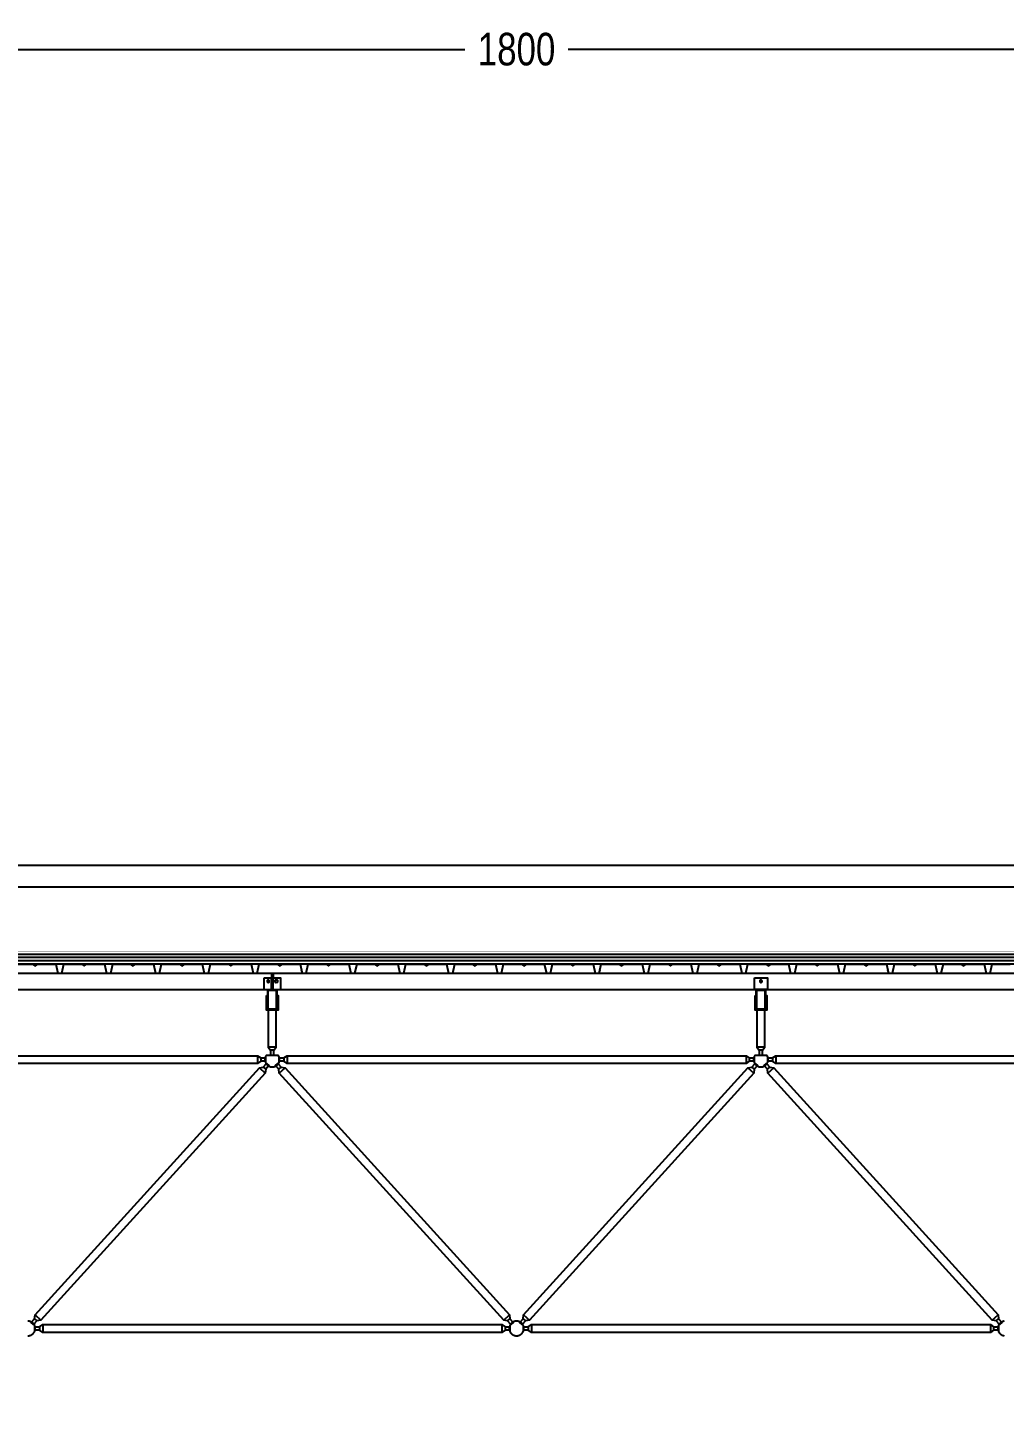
# Model space of a CAD drawing. Header units: centimetres. Extents: x 26569 to 160723, y -3143 to 14565.
# Drawn here: x 114508 to 115107, y -1038 to -180 of the extents above; entities that cross this region are included whole.
import ezdxf

# ---------------------------------------------------------------- set-up
doc = ezdxf.new("R2010")
doc.units = ezdxf.units.CM
doc.header["$LTSCALE"] = 100
doc.linetypes.add('HIDDEN', pattern=[9.525, 6.35, -3.175])
for name, color, linetype in [('A-ANNO-DIMS', 187, 'Continuous'), ('A-ELEV-02', 253, 'Continuous'), ('A-ELEV-04', 250, 'Continuous'), ('A-WALL-INSL', 249, 'Continuous'), ('A-WALL-SNWPNL', 200, 'Continuous'), ('S-STEL', 3, 'Continuous')]:
    doc.layers.add(name, color=color, linetype=linetype)
doc.styles.add('Fields_100', font='act_simplex.shx', dxfattribs={"width": 0.8, "height": 20})
doc.linetypes.add('BATTING', pattern='A,0.00254,-2.54,[134,ltypeshp.shx,S=2.54,R=0,X=-2.54,Y=0],-5.08,[134,ltypeshp.shx,S=2.54,R=180,X=2.54,Y=0],-2.54', length=10.16254)
doc.dimstyles.new('FIELDS_100', dxfattribs={"dimscale": 0, "dimtxt": 20, "dimasz": 5, "dimexe": 5, "dimexo": 5, "dimgap": 5, "dimtad": 0, "dimdec": 0, "dimzin": 0, "dimdsep": 46, "dimtxsty": 'Fields_100', "dimblk": 'DOT', "dimcen": 0.09, "dimclrt": 50, "dimadec": 0, "dimazin": 0, "dimtfac": 1, "dimtdec": 0, "dimtix": 1, "dimtofl": 0, "dimtmove": 1, "dimatfit": 3, "dimfxl": 5, "dimfxlon": 1, "dimtolj": 1, "dimtzin": 0, "dimarcsym": 0})

# ---------------------------------------------------------------- blocks, each defined once
blk = doc.blocks.new('_Dot')
at = {"color": 0, "linetype": 'ByBlock', "lineweight": -2}
blk.add_line((-0.5, 0), (-1, 0), dxfattribs=at)
at = {"color": 0, "linetype": 'ByBlock', "const_width": 0.5}
blk.add_lwpolyline([(-0.25, 0, 1), (0.25, 0, 1)], format="xyb", close=True, dxfattribs=at)
blk = doc.blocks.new('*D478')
at = {"layer": 'A-ANNO-DIMS', "color": 0, "lineweight": -2, "transparency": 16777216}
for p, q in [((113907.73, -198.45), (113907.73, -188.45)), ((115707.73, -198.45), (115707.73, -188.45)), ((113912.73, -193.45), (114776.06, -193.45)), ((115702.73, -193.45), (114839.4, -193.45))]:
    blk.add_line(p, q, dxfattribs=at)
at = {"layer": 'DEFPOINTS', "color": 0, "transparency": 16777216}
for p in [(115707.73, -193.45), (113907.73, -1038.45), (115707.73, -1038.45)]:
    blk.add_point(p, dxfattribs=at)
at = {"layer": 'A-ANNO-DIMS', "color": 0, "lineweight": -2, "transparency": 16777216, "xscale": 5, "yscale": 5, "zscale": 5, "rotation": 180}
blk.add_blockref('_Dot', (113907.73, -193.45), dxfattribs=at)
at = {"layer": 'A-ANNO-DIMS', "color": 0, "lineweight": -2, "transparency": 16777216, "xscale": 5, "yscale": 5, "zscale": 5}
blk.add_blockref('_Dot', (115707.73, -193.45), dxfattribs=at)
at = {"layer": 'A-ANNO-DIMS', "color": 50, "transparency": 16777216, "insert": (114807.73, -193.45), "char_height": 20, "attachment_point": 5, "style": 'Fields_100'}
blk.add_mtext('\\A1;1800', dxfattribs=at)

msp = doc.modelspace()

# ---------------------------------------------------------------- linework, layer by layer
at = {"layer": 'A-ELEV-02'}
for points in [[(113862.73, -760.44), (122930.23, -760.44)], [(114657.23, -760.44), (114657.23, -763.44)], [(114658.23, -760.44), (114658.23, -763.44)], [(113862.73, -770.44), (122930.23, -770.44)], [(114652.73, -770.44), (114662.73, -770.44)], [(114659.93, -764.74), (114659.91, -764.74), (114659.9, -764.74), (114659.88, -764.75), (114659.87, -764.75), (114659.85, -764.75), (114659.83, -764.75), (114659.82, -764.75), (114659.8, -764.76), (114659.79, -764.76), (114659.77, -764.76), (114659.75, -764.77), (114659.74, -764.77), (114659.72, -764.78), (114659.7, -764.78), (114659.69, -764.79), (114659.67, -764.79), (114659.66, -764.8), (114659.64, -764.81), (114659.62, -764.81), (114659.61, -764.82), (114659.59, -764.83), (114659.58, -764.84), (114659.56, -764.85), (114659.55, -764.86), (114659.53, -764.87), (114659.52, -764.88), (114659.5, -764.89), (114659.49, -764.9), (114659.47, -764.91), (114659.46, -764.92), (114659.45, -764.94), (114659.43, -764.95), (114659.42, -764.96), (114659.41, -764.98), (114659.4, -764.99), (114659.39, -765), (114659.38, -765.02), (114659.36, -765.03), (114659.35, -765.05), (114659.34, -765.06), (114659.33, -765.08), (114659.33, -765.09), (114659.32, -765.11), (114659.31, -765.12), (114659.3, -765.14), (114659.29, -765.15), (114659.29, -765.17), (114659.28, -765.19), (114659.27, -765.2), (114659.27, -765.22), (114659.26, -765.23), (114659.26, -765.25), (114659.25, -765.27), (114659.25, -765.28), (114659.24, -765.3), (114659.24, -765.32), (114659.24, -765.33), (114659.24, -765.35), (114659.23, -765.36), (114659.23, -765.38), (114659.23, -765.4), (114659.23, -765.41), (114659.23, -765.43), (114659.23, -765.44), (114659.23, -765.46), (114659.23, -765.48), (114659.23, -765.49), (114659.23, -765.51), (114659.23, -765.52), (114659.24, -765.54), (114659.24, -765.55), (114659.24, -765.57), (114659.24, -765.59), (114659.25, -765.6), (114659.25, -765.62), (114659.26, -765.64), (114659.26, -765.65), (114659.27, -765.67), (114659.27, -765.69), (114659.28, -765.7), (114659.29, -765.72), (114659.29, -765.73), (114659.3, -765.75), (114659.31, -765.77), (114659.32, -765.78), (114659.33, -765.8), (114659.33, -765.81), (114659.34, -765.83), (114659.35, -765.84), (114659.36, -765.86), (114659.38, -765.87), (114659.39, -765.89), (114659.4, -765.9), (114659.41, -765.91), (114659.42, -765.93), (114659.43, -765.94), (114659.45, -765.95), (114659.46, -765.96), (114659.47, -765.98), (114659.49, -765.99), (114659.5, -766), (114659.52, -766.01), (114659.53, -766.02), (114659.55, -766.03), (114659.56, -766.04), (114659.58, -766.05), (114659.59, -766.06), (114659.61, -766.07), (114659.62, -766.07), (114659.64, -766.08), (114659.66, -766.09), (114659.67, -766.09), (114659.69, -766.1), (114659.7, -766.11), (114659.72, -766.11), (114659.74, -766.12), (114659.75, -766.12), (114659.77, -766.13), (114659.79, -766.13), (114659.8, -766.13), (114659.82, -766.13), (114659.83, -766.14), (114659.85, -766.14), (114659.87, -766.14), (114659.88, -766.14), (114659.9, -766.14), (114659.91, -766.14), (114659.93, -766.14)], [(114660.53, -764.74), (114659.93, -764.74)], [(114660.53, -766.14), (114659.93, -766.14)], [(114660.53, -766.14), (114660.55, -766.14), (114660.56, -766.14), (114660.58, -766.14), (114660.59, -766.14), (114660.61, -766.14), (114660.62, -766.14), (114660.64, -766.13), (114660.66, -766.13), (114660.67, -766.13), (114660.69, -766.13), (114660.71, -766.12), (114660.72, -766.12), (114660.74, -766.11), (114660.76, -766.11), (114660.77, -766.1), (114660.79, -766.09), (114660.8, -766.09), (114660.82, -766.08), (114660.84, -766.07), (114660.85, -766.07), (114660.87, -766.06), (114660.88, -766.05), (114660.9, -766.04), (114660.91, -766.03), (114660.93, -766.02), (114660.94, -766.01), (114660.96, -766), (114660.97, -765.99), (114660.98, -765.98), (114661, -765.96), (114661.01, -765.95), (114661.02, -765.94), (114661.04, -765.93), (114661.05, -765.91), (114661.06, -765.9), (114661.07, -765.89), (114661.08, -765.87), (114661.1, -765.86), (114661.11, -765.84), (114661.12, -765.83), (114661.13, -765.81), (114661.13, -765.8), (114661.14, -765.78), (114661.15, -765.77), (114661.16, -765.75), (114661.17, -765.73), (114661.17, -765.72), (114661.18, -765.7), (114661.19, -765.69), (114661.19, -765.67), (114661.2, -765.65), (114661.2, -765.64), (114661.21, -765.62), (114661.21, -765.6), (114661.21, -765.59), (114661.22, -765.57), (114661.22, -765.55), (114661.22, -765.54), (114661.23, -765.52), (114661.23, -765.51), (114661.23, -765.49), (114661.23, -765.48), (114661.23, -765.46), (114661.23, -765.44), (114661.23, -765.43), (114661.23, -765.41), (114661.23, -765.4), (114661.23, -765.38), (114661.23, -765.36), (114661.22, -765.35), (114661.22, -765.33), (114661.22, -765.32), (114661.21, -765.3), (114661.21, -765.28), (114661.21, -765.27), (114661.2, -765.25), (114661.2, -765.23), (114661.19, -765.22), (114661.19, -765.2), (114661.18, -765.19), (114661.17, -765.17), (114661.17, -765.15), (114661.16, -765.14), (114661.15, -765.12), (114661.14, -765.11), (114661.13, -765.09), (114661.13, -765.08), (114661.12, -765.06), (114661.11, -765.05), (114661.1, -765.03), (114661.08, -765.02), (114661.07, -765), (114661.06, -764.99), (114661.05, -764.98), (114661.04, -764.96), (114661.02, -764.95), (114661.01, -764.94), (114661, -764.92), (114660.98, -764.91), (114660.97, -764.9), (114660.96, -764.89), (114660.94, -764.88), (114660.93, -764.87), (114660.91, -764.86), (114660.9, -764.85), (114660.88, -764.84), (114660.87, -764.83), (114660.85, -764.82), (114660.84, -764.81), (114660.82, -764.81), (114660.8, -764.8), (114660.79, -764.79), (114660.77, -764.79), (114660.76, -764.78), (114660.74, -764.78), (114660.72, -764.77), (114660.71, -764.77), (114660.69, -764.76), (114660.67, -764.76), (114660.66, -764.76), (114660.64, -764.75), (114660.62, -764.75), (114660.61, -764.75), (114660.59, -764.75), (114660.58, -764.75), (114660.56, -764.74), (114660.55, -764.74), (114660.53, -764.74)], [(114961.73, -770.44), (114953.73, -770.44)], [(114654.13, -776.04), (114654.63, -776.04)], [(114654.13, -777.44), (114654.63, -777.44)], [(114660.83, -776.04), (114661.33, -776.04)], [(114660.83, -777.44), (114661.33, -777.44)], [(114954.13, -776.04), (114954.63, -776.04)], [(114954.13, -777.44), (114954.63, -777.44)], [(114960.83, -776.04), (114961.33, -776.04)], [(114960.83, -777.44), (114961.33, -777.44)], [(114655.31, -783.24), (114655.31, -805.84), (114656.73, -807.84), (114656.73, -810.84)], [(114658.73, -810.84), (114658.73, -807.84), (114660.14, -805.84), (114660.14, -783.24)], [(114955.31, -783.24), (114955.31, -805.84), (114956.73, -807.84), (114956.73, -810.84)], [(114958.73, -810.84), (114958.73, -807.84), (114960.14, -805.84), (114960.14, -783.24)], [(114660.14, -805.84), (114655.31, -805.84)], [(114960.14, -805.84), (114955.31, -805.84)], [(114361.83, -812.54), (114364.83, -812.54), (114366.83, -811.13), (114648.63, -811.13), (114650.63, -812.54), (114653.63, -812.54)], [(114653.63, -814.54), (114650.63, -814.54), (114648.63, -815.96), (114366.83, -815.96), (114364.83, -814.54), (114361.83, -814.54)], [(114648.63, -811.13), (114648.63, -815.96)], [(114650.63, -812.54), (114650.63, -814.54)], [(114654.13, -810.84), (114654.04, -810.96), (114653.96, -811.09), (114653.88, -811.22), (114653.8, -811.35), (114653.73, -811.48), (114653.66, -811.62), (114653.6, -811.76), (114653.54, -811.91), (114653.48, -812.05), (114653.46, -812.13), (114653.43, -812.2), (114653.41, -812.28), (114653.39, -812.36), (114653.37, -812.43), (114653.35, -812.51), (114653.33, -812.59), (114653.32, -812.67), (114653.3, -812.74), (114653.29, -812.82), (114653.28, -812.9), (114653.27, -812.98), (114653.26, -813.06), (114653.25, -813.14), (114653.24, -813.22), (114653.24, -813.3), (114653.23, -813.38), (114653.23, -813.46), (114653.23, -813.54), (114653.23, -813.62), (114653.23, -813.7), (114653.24, -813.78), (114653.24, -813.86), (114653.25, -813.94), (114653.25, -814.01), (114653.26, -814.09), (114653.27, -814.17), (114653.29, -814.25), (114653.31, -814.4), (114653.35, -814.56), (114653.38, -814.71), (114653.43, -814.86), (114653.47, -815), (114653.52, -815.14), (114653.58, -815.29), (114653.64, -815.42), (114653.71, -815.56), (114653.77, -815.69), (114653.85, -815.82), (114653.93, -815.95), (114654.01, -816.07), (114654.1, -816.2), (114654.19, -816.32), (114654.29, -816.44), (114654.39, -816.56), (114654.5, -816.68), (114654.55, -816.73), (114654.61, -816.79), (114654.67, -816.84), (114654.73, -816.9), (114654.79, -816.95), (114654.85, -817), (114654.91, -817.05), (114654.97, -817.1), (114655.03, -817.15), (114655.1, -817.19), (114655.16, -817.24), (114655.23, -817.29), (114655.3, -817.33), (114655.36, -817.37), (114655.43, -817.41), (114655.5, -817.45), (114655.57, -817.49), (114655.64, -817.53), (114655.71, -817.57), (114655.78, -817.6), (114655.86, -817.64), (114655.93, -817.67), (114656, -817.7), (114656.08, -817.73), (114656.15, -817.76), (114656.22, -817.78), (114656.3, -817.81), (114656.37, -817.83), (114656.52, -817.88), (114656.67, -817.92), (114656.83, -817.95), (114656.98, -817.98), (114657.13, -818), (114657.28, -818.02), (114657.43, -818.03), (114657.58, -818.04), (114657.73, -818.04), (114657.88, -818.04), (114658.03, -818.03), (114658.18, -818.02), (114658.33, -818), (114658.48, -817.98), (114658.63, -817.95), (114658.79, -817.92), (114658.94, -817.88), (114659.09, -817.83), (114659.16, -817.81), (114659.24, -817.78), (114659.31, -817.76), (114659.38, -817.73), (114659.46, -817.7), (114659.53, -817.67), (114659.6, -817.64), (114659.68, -817.6), (114659.75, -817.57), (114659.82, -817.53), (114659.89, -817.49), (114659.96, -817.45), (114660.03, -817.41), (114660.1, -817.37), (114660.16, -817.33), (114660.23, -817.29), (114660.3, -817.24), (114660.36, -817.19), (114660.43, -817.15), (114660.49, -817.1), (114660.55, -817.05), (114660.61, -817), (114660.67, -816.95), (114660.73, -816.9), (114660.79, -816.84), (114660.85, -816.79), (114660.91, -816.73), (114660.96, -816.68), (114661.07, -816.56), (114661.17, -816.44), (114661.27, -816.32), (114661.36, -816.2), (114661.45, -816.07), (114661.53, -815.95), (114661.61, -815.82), (114661.69, -815.69), (114661.75, -815.56), (114661.82, -815.42), (114661.88, -815.29), (114661.94, -815.14), (114661.99, -815), (114662.03, -814.86), (114662.08, -814.71), (114662.11, -814.56), (114662.15, -814.4), (114662.17, -814.25), (114662.19, -814.17), (114662.2, -814.09), (114662.21, -814.01), (114662.21, -813.94), (114662.22, -813.86), (114662.22, -813.78), (114662.23, -813.7), (114662.23, -813.62), (114662.23, -813.54), (114662.23, -813.46), (114662.23, -813.38), (114662.22, -813.3), (114662.22, -813.22), (114662.21, -813.14), (114662.2, -813.06), (114662.19, -812.98), (114662.18, -812.9), (114662.17, -812.82), (114662.16, -812.74), (114662.14, -812.67), (114662.13, -812.59), (114662.11, -812.51), (114662.09, -812.43), (114662.07, -812.36), (114662.05, -812.28), (114662.03, -812.2), (114662, -812.13), (114661.98, -812.05), (114661.92, -811.91), (114661.86, -811.76), (114661.8, -811.62), (114661.73, -811.48), (114661.66, -811.35), (114661.58, -811.22), (114661.5, -811.09), (114661.42, -810.96), (114661.33, -810.84)], [(114653.63, -811.69), (114653.63, -815.4)], [(114654.13, -810.84), (114661.33, -810.84)], [(114658.73, -807.84), (114656.73, -807.84)], [(114661.83, -812.54), (114664.83, -812.54), (114666.83, -811.13), (114948.63, -811.13), (114950.63, -812.54), (114953.63, -812.54)], [(114661.83, -811.69), (114661.83, -815.4)], [(114953.63, -814.54), (114950.63, -814.54), (114948.63, -815.96), (114666.83, -815.96), (114664.83, -814.54), (114661.83, -814.54)], [(114664.83, -812.54), (114664.83, -814.54)], [(114666.83, -811.13), (114666.83, -815.96)], [(114948.63, -811.13), (114948.63, -815.96)], [(114950.63, -812.54), (114950.63, -814.54)], [(114954.13, -810.84), (114954.04, -810.96), (114953.96, -811.09), (114953.88, -811.22), (114953.8, -811.35), (114953.73, -811.48), (114953.66, -811.62), (114953.6, -811.76), (114953.54, -811.91), (114953.48, -812.05), (114953.46, -812.13), (114953.43, -812.2), (114953.41, -812.28), (114953.39, -812.36), (114953.37, -812.43), (114953.35, -812.51), (114953.33, -812.59), (114953.32, -812.67), (114953.3, -812.74), (114953.29, -812.82), (114953.28, -812.9), (114953.27, -812.98), (114953.26, -813.06), (114953.25, -813.14), (114953.24, -813.22), (114953.24, -813.3), (114953.23, -813.38), (114953.23, -813.46), (114953.23, -813.54), (114953.23, -813.62), (114953.23, -813.7), (114953.24, -813.78), (114953.24, -813.86), (114953.25, -813.94), (114953.25, -814.01), (114953.26, -814.09), (114953.27, -814.17), (114953.29, -814.25), (114953.31, -814.4), (114953.35, -814.56), (114953.38, -814.71), (114953.43, -814.86), (114953.47, -815), (114953.52, -815.14), (114953.58, -815.29), (114953.64, -815.42), (114953.71, -815.56), (114953.77, -815.69), (114953.85, -815.82), (114953.93, -815.95), (114954.01, -816.07), (114954.1, -816.2), (114954.19, -816.32), (114954.29, -816.44), (114954.39, -816.56), (114954.5, -816.68), (114954.55, -816.73), (114954.61, -816.79), (114954.67, -816.84), (114954.73, -816.9), (114954.79, -816.95), (114954.85, -817), (114954.91, -817.05), (114954.97, -817.1), (114955.03, -817.15), (114955.1, -817.19), (114955.16, -817.24), (114955.23, -817.29), (114955.3, -817.33), (114955.36, -817.37), (114955.43, -817.41), (114955.5, -817.45), (114955.57, -817.49), (114955.64, -817.53), (114955.71, -817.57), (114955.78, -817.6), (114955.86, -817.64), (114955.93, -817.67), (114956, -817.7), (114956.08, -817.73), (114956.15, -817.76), (114956.22, -817.78), (114956.3, -817.81), (114956.37, -817.83), (114956.52, -817.88), (114956.67, -817.92), (114956.83, -817.95), (114956.98, -817.98), (114957.13, -818), (114957.28, -818.02), (114957.43, -818.03), (114957.58, -818.04), (114957.73, -818.04), (114957.88, -818.04), (114958.03, -818.03), (114958.18, -818.02), (114958.33, -818), (114958.48, -817.98), (114958.63, -817.95), (114958.79, -817.92), (114958.94, -817.88), (114959.09, -817.83), (114959.16, -817.81), (114959.24, -817.78), (114959.31, -817.76), (114959.38, -817.73), (114959.46, -817.7), (114959.53, -817.67), (114959.6, -817.64), (114959.68, -817.6), (114959.75, -817.57), (114959.82, -817.53), (114959.89, -817.49), (114959.96, -817.45), (114960.03, -817.41), (114960.1, -817.37), (114960.16, -817.33), (114960.23, -817.29), (114960.3, -817.24), (114960.36, -817.19), (114960.43, -817.15), (114960.49, -817.1), (114960.55, -817.05), (114960.61, -817), (114960.67, -816.95), (114960.73, -816.9), (114960.79, -816.84), (114960.85, -816.79), (114960.91, -816.73), (114960.96, -816.68), (114961.07, -816.56), (114961.17, -816.44), (114961.27, -816.32), (114961.36, -816.2), (114961.45, -816.07), (114961.53, -815.95), (114961.61, -815.82), (114961.69, -815.69), (114961.75, -815.56), (114961.82, -815.42), (114961.88, -815.29), (114961.94, -815.14), (114961.99, -815), (114962.03, -814.86), (114962.08, -814.71), (114962.11, -814.56), (114962.15, -814.4), (114962.17, -814.25), (114962.19, -814.17), (114962.2, -814.09), (114962.21, -814.01), (114962.21, -813.94), (114962.22, -813.86), (114962.22, -813.78), (114962.23, -813.7), (114962.23, -813.62), (114962.23, -813.54), (114962.23, -813.46), (114962.23, -813.38), (114962.22, -813.3), (114962.22, -813.22), (114962.21, -813.14), (114962.2, -813.06), (114962.19, -812.98), (114962.18, -812.9), (114962.17, -812.82), (114962.16, -812.74), (114962.14, -812.67), (114962.13, -812.59), (114962.11, -812.51), (114962.09, -812.43), (114962.07, -812.36), (114962.05, -812.28), (114962.03, -812.2), (114962, -812.13), (114961.98, -812.05), (114961.92, -811.91), (114961.86, -811.76), (114961.8, -811.62), (114961.73, -811.48), (114961.66, -811.35), (114961.58, -811.22), (114961.5, -811.09), (114961.42, -810.96), (114961.33, -810.84)], [(114953.63, -811.69), (114953.63, -815.4)], [(114954.13, -810.84), (114961.33, -810.84)], [(114958.73, -807.84), (114956.73, -807.84)], [(114961.83, -812.54), (114964.83, -812.54), (114966.83, -811.13), (115248.63, -811.13), (115250.63, -812.54), (115253.63, -812.54)], [(114961.83, -811.69), (114961.83, -815.4)], [(115253.63, -814.54), (115250.63, -814.54), (115248.63, -815.96), (114966.83, -815.96), (114964.83, -814.54), (114961.83, -814.54)], [(114964.83, -812.54), (114964.83, -814.54)], [(114966.83, -811.13), (114966.83, -815.96)], [(114649.82, -818.65), (114653.4, -821.9)], [(114652.21, -818.12), (114653.69, -819.47)], [(114653.6, -815.33), (114656.34, -817.83)], [(114659.12, -817.83), (114661.86, -815.33)], [(114661.77, -819.47), (114663.25, -818.12)], [(114662.06, -821.9), (114665.64, -818.65)], [(114949.82, -818.65), (114953.4, -821.9)], [(114952.21, -818.12), (114953.69, -819.47)], [(114953.6, -815.33), (114956.34, -817.83)], [(114959.12, -817.83), (114961.86, -815.33)], [(114961.77, -819.47), (114963.25, -818.12)], [(114962.06, -821.9), (114965.64, -818.65)], [(114507.73, -983.04), (114507.83, -983.04), (114507.93, -983.04), (114508.03, -983.03), (114508.13, -983.03), (114508.24, -983.02), (114508.34, -983), (114508.44, -982.99), (114508.55, -982.97), (114508.65, -982.95), (114508.76, -982.92), (114508.86, -982.9), (114508.97, -982.87), (114509.07, -982.84), (114509.18, -982.8), (114509.28, -982.77), (114509.39, -982.73), (114509.49, -982.69), (114509.59, -982.64), (114509.7, -982.59), (114509.8, -982.54), (114509.9, -982.49), (114510, -982.43), (114510.1, -982.37), (114510.19, -982.31), (114510.29, -982.25), (114510.38, -982.18), (114510.48, -982.11), (114510.57, -982.04), (114510.66, -981.96), (114510.74, -981.89), (114510.83, -981.81), (114510.91, -981.73), (114510.99, -981.64), (114511.07, -981.56), (114511.15, -981.47), (114511.22, -981.38), (114511.3, -981.29), (114511.37, -981.2), (114511.43, -981.1), (114511.5, -981.01), (114511.56, -980.91), (114511.62, -980.81), (114511.67, -980.71), (114511.73, -980.61), (114511.78, -980.51), (114511.83, -980.41), (114511.87, -980.3), (114511.91, -980.2), (114511.95, -980.1), (114511.99, -979.99), (114512.02, -979.89), (114512.06, -979.78), (114512.08, -979.68), (114512.11, -979.57), (114512.13, -979.47), (114512.15, -979.36), (114512.17, -979.26), (114512.19, -979.15), (114512.2, -979.05), (114512.21, -978.95), (114512.22, -978.85), (114512.23, -978.74), (114512.23, -978.64), (114512.23, -978.54), (114512.23, -978.44), (114512.23, -978.34), (114512.22, -978.24), (114512.21, -978.14), (114512.2, -978.04), (114512.19, -977.93), (114512.17, -977.83), (114512.15, -977.72), (114512.13, -977.62), (114512.11, -977.52), (114512.08, -977.41), (114512.06, -977.31), (114512.02, -977.2), (114511.99, -977.1), (114511.95, -976.99), (114511.91, -976.89), (114511.87, -976.78), (114511.83, -976.68), (114511.78, -976.58), (114511.73, -976.48), (114511.67, -976.38), (114511.62, -976.28), (114511.56, -976.18), (114511.5, -976.08), (114511.43, -975.99), (114511.37, -975.89), (114511.3, -975.8), (114511.22, -975.71), (114511.15, -975.62), (114511.07, -975.53), (114510.99, -975.45), (114510.91, -975.36), (114510.83, -975.28), (114510.74, -975.2), (114510.66, -975.12), (114510.57, -975.05), (114510.48, -974.98), (114510.38, -974.91), (114510.29, -974.84), (114510.19, -974.78), (114510.1, -974.72), (114510, -974.66), (114509.9, -974.6), (114509.8, -974.55), (114509.7, -974.5), (114509.59, -974.45), (114509.49, -974.4), (114509.39, -974.36), (114509.28, -974.32), (114509.18, -974.28), (114509.07, -974.25), (114508.97, -974.22), (114508.86, -974.19), (114508.76, -974.16), (114508.65, -974.14), (114508.55, -974.12), (114508.44, -974.1), (114508.34, -974.09), (114508.24, -974.07), (114508.13, -974.06), (114508.03, -974.05), (114507.93, -974.05), (114507.83, -974.04), (114507.73, -974.04)], [(114509.12, -974.26), (114511.86, -976.76)], [(114511.77, -972.62), (114513.25, -973.96)], [(114511.83, -977.54), (114514.83, -977.54), (114516.83, -976.13), (114798.63, -976.13), (114800.63, -977.54), (114803.63, -977.54)], [(114511.83, -976.69), (114511.83, -980.4)], [(114512.06, -970.19), (114515.64, -973.43)], [(114514.83, -977.54), (114514.83, -979.54)], [(114516.83, -976.13), (114516.83, -980.96)], [(114798.63, -976.13), (114798.63, -980.96)], [(114799.82, -973.43), (114803.4, -970.19)], [(114800.63, -977.54), (114800.63, -979.54)], [(114802.21, -973.96), (114803.69, -972.62)], [(114803.6, -976.76), (114806.34, -974.26)], [(114803.63, -976.69), (114803.63, -980.4)], [(114809.12, -974.26), (114811.86, -976.76)], [(114811.77, -972.62), (114813.25, -973.96)], [(114811.83, -977.54), (114814.83, -977.54), (114816.83, -976.13), (115098.63, -976.13), (115100.63, -977.54), (115103.63, -977.54)], [(114811.83, -976.69), (114811.83, -980.4)], [(114812.06, -970.19), (114815.64, -973.43)], [(114814.83, -977.54), (114814.83, -979.54)], [(114816.83, -976.13), (114816.83, -980.96)], [(115098.63, -976.13), (115098.63, -980.96)], [(115099.82, -973.43), (115103.4, -970.19)], [(115100.63, -977.54), (115100.63, -979.54)], [(115102.21, -973.96), (115103.69, -972.62)], [(115107.12, -974.09), (115107.02, -974.1), (115106.91, -974.12), (115106.81, -974.14), (115106.7, -974.16), (115106.6, -974.19), (115106.49, -974.22), (115106.39, -974.25), (115106.28, -974.28), (115106.18, -974.32), (115106.07, -974.36), (115105.97, -974.4), (115105.87, -974.45), (115105.76, -974.5), (115105.66, -974.55), (115105.56, -974.6), (115105.46, -974.66), (115105.36, -974.72), (115105.27, -974.78), (115105.17, -974.84), (115105.08, -974.91), (115104.98, -974.98), (115104.89, -975.05), (115104.8, -975.12), (115104.72, -975.2), (115104.63, -975.28), (115104.55, -975.36), (115104.47, -975.45), (115104.39, -975.53), (115104.31, -975.62), (115104.24, -975.71), (115104.16, -975.8), (115104.09, -975.89), (115104.03, -975.99), (115103.96, -976.08), (115103.9, -976.18), (115103.84, -976.28), (115103.79, -976.38), (115103.73, -976.48), (115103.68, -976.58), (115103.63, -976.68), (115103.59, -976.78), (115103.55, -976.89), (115103.51, -976.99), (115103.47, -977.1), (115103.44, -977.2), (115103.4, -977.31), (115103.37, -977.41), (115103.35, -977.52), (115103.33, -977.62), (115103.31, -977.72), (115103.29, -977.83), (115103.27, -977.93), (115103.26, -978.04), (115103.25, -978.14), (115103.24, -978.24), (115103.23, -978.34), (115103.23, -978.44), (115103.23, -978.54), (115103.23, -978.64), (115103.23, -978.74), (115103.24, -978.85), (115103.25, -978.95), (115103.26, -979.05), (115103.27, -979.15), (115103.29, -979.26), (115103.31, -979.36), (115103.33, -979.47), (115103.35, -979.57), (115103.37, -979.68), (115103.4, -979.78), (115103.44, -979.89), (115103.47, -979.99), (115103.51, -980.1), (115103.55, -980.2), (115103.59, -980.3), (115103.63, -980.41), (115103.68, -980.51), (115103.73, -980.61), (115103.79, -980.71), (115103.84, -980.81), (115103.9, -980.91), (115103.96, -981.01), (115104.03, -981.1), (115104.09, -981.2), (115104.16, -981.29), (115104.24, -981.38), (115104.31, -981.47), (115104.39, -981.56), (115104.47, -981.64), (115104.55, -981.73), (115104.63, -981.81), (115104.72, -981.89), (115104.8, -981.96), (115104.89, -982.04), (115104.98, -982.11), (115105.08, -982.18), (115105.17, -982.25), (115105.27, -982.31), (115105.36, -982.37), (115105.46, -982.43), (115105.56, -982.49), (115105.66, -982.54), (115105.76, -982.59), (115105.87, -982.64), (115105.97, -982.69), (115106.07, -982.73), (115106.18, -982.77), (115106.28, -982.8), (115106.39, -982.84), (115106.49, -982.87), (115106.6, -982.9), (115106.7, -982.92), (115106.81, -982.95), (115106.91, -982.97), (115107.02, -982.99), (115107.12, -983)], [(115103.6, -976.76), (115106.34, -974.26)], [(115103.63, -976.69), (115103.63, -980.4)], [(114803.63, -979.54), (114800.63, -979.54), (114798.63, -980.96), (114516.83, -980.96), (114514.83, -979.54), (114511.83, -979.54)], [(115103.63, -979.54), (115100.63, -979.54), (115098.63, -980.96), (114816.83, -980.96), (114814.83, -979.54), (114811.83, -979.54)]]:
    msp.add_lwpolyline(points, dxfattribs=at)
for points in [[(114652.73, -763.44), (114662.73, -763.44), (114662.73, -770.74), (114652.73, -770.74)], [(114953.73, -763.44), (114961.73, -763.44), (114961.73, -770.74), (114953.73, -770.74)], [(114655.93, -765.44), (114655.93, -765.43), (114655.93, -765.41), (114655.93, -765.4), (114655.93, -765.38), (114655.93, -765.36), (114655.92, -765.35), (114655.92, -765.33), (114655.92, -765.32), (114655.91, -765.3), (114655.91, -765.28), (114655.91, -765.27), (114655.9, -765.25), (114655.9, -765.23), (114655.89, -765.22), (114655.89, -765.2), (114655.88, -765.19), (114655.87, -765.17), (114655.87, -765.15), (114655.86, -765.14), (114655.85, -765.12), (114655.84, -765.11), (114655.83, -765.09), (114655.83, -765.08), (114655.82, -765.06), (114655.81, -765.05), (114655.8, -765.03), (114655.78, -765.02), (114655.77, -765), (114655.76, -764.99), (114655.75, -764.98), (114655.74, -764.96), (114655.72, -764.95), (114655.71, -764.94), (114655.7, -764.92), (114655.68, -764.91), (114655.67, -764.9), (114655.66, -764.89), (114655.64, -764.88), (114655.63, -764.87), (114655.61, -764.86), (114655.6, -764.85), (114655.58, -764.84), (114655.57, -764.83), (114655.55, -764.82), (114655.54, -764.81), (114655.52, -764.81), (114655.5, -764.8), (114655.49, -764.79), (114655.47, -764.79), (114655.46, -764.78), (114655.44, -764.78), (114655.42, -764.77), (114655.41, -764.77), (114655.39, -764.76), (114655.37, -764.76), (114655.36, -764.76), (114655.34, -764.75), (114655.32, -764.75), (114655.31, -764.75), (114655.29, -764.75), (114655.28, -764.75), (114655.26, -764.74), (114655.25, -764.74), (114655.23, -764.74), (114655.21, -764.74), (114655.2, -764.74), (114655.18, -764.75), (114655.17, -764.75), (114655.15, -764.75), (114655.13, -764.75), (114655.12, -764.75), (114655.1, -764.76), (114655.09, -764.76), (114655.07, -764.76), (114655.05, -764.77), (114655.04, -764.77), (114655.02, -764.78), (114655, -764.78), (114654.99, -764.79), (114654.97, -764.79), (114654.96, -764.8), (114654.94, -764.81), (114654.92, -764.81), (114654.91, -764.82), (114654.89, -764.83), (114654.88, -764.84), (114654.86, -764.85), (114654.85, -764.86), (114654.83, -764.87), (114654.82, -764.88), (114654.8, -764.89), (114654.79, -764.9), (114654.77, -764.91), (114654.76, -764.92), (114654.75, -764.94), (114654.73, -764.95), (114654.72, -764.96), (114654.71, -764.98), (114654.7, -764.99), (114654.69, -765), (114654.68, -765.02), (114654.66, -765.03), (114654.65, -765.05), (114654.64, -765.06), (114654.63, -765.08), (114654.63, -765.09), (114654.62, -765.11), (114654.61, -765.12), (114654.6, -765.14), (114654.59, -765.15), (114654.59, -765.17), (114654.58, -765.19), (114654.57, -765.2), (114654.57, -765.22), (114654.56, -765.23), (114654.56, -765.25), (114654.55, -765.27), (114654.55, -765.28), (114654.54, -765.3), (114654.54, -765.32), (114654.54, -765.33), (114654.54, -765.35), (114654.53, -765.36), (114654.53, -765.38), (114654.53, -765.4), (114654.53, -765.41), (114654.53, -765.43), (114654.53, -765.44), (114654.53, -765.46), (114654.53, -765.48), (114654.53, -765.49), (114654.53, -765.51), (114654.53, -765.52), (114654.54, -765.54), (114654.54, -765.55), (114654.54, -765.57), (114654.54, -765.59), (114654.55, -765.6), (114654.55, -765.62), (114654.56, -765.64), (114654.56, -765.65), (114654.57, -765.67), (114654.57, -765.69), (114654.58, -765.7), (114654.59, -765.72), (114654.59, -765.73), (114654.6, -765.75), (114654.61, -765.77), (114654.62, -765.78), (114654.63, -765.8), (114654.63, -765.81), (114654.64, -765.83), (114654.65, -765.84), (114654.66, -765.86), (114654.68, -765.87), (114654.69, -765.89), (114654.7, -765.9), (114654.71, -765.91), (114654.72, -765.93), (114654.73, -765.94), (114654.75, -765.95), (114654.76, -765.96), (114654.77, -765.98), (114654.79, -765.99), (114654.8, -766), (114654.82, -766.01), (114654.83, -766.02), (114654.85, -766.03), (114654.86, -766.04), (114654.88, -766.05), (114654.89, -766.06), (114654.91, -766.07), (114654.92, -766.07), (114654.94, -766.08), (114654.96, -766.09), (114654.97, -766.09), (114654.99, -766.1), (114655, -766.11), (114655.02, -766.11), (114655.04, -766.12), (114655.05, -766.12), (114655.07, -766.13), (114655.09, -766.13), (114655.1, -766.13), (114655.12, -766.13), (114655.13, -766.14), (114655.15, -766.14), (114655.17, -766.14), (114655.18, -766.14), (114655.2, -766.14), (114655.21, -766.14), (114655.23, -766.14), (114655.25, -766.14), (114655.26, -766.14), (114655.28, -766.14), (114655.29, -766.14), (114655.31, -766.14), (114655.32, -766.14), (114655.34, -766.13), (114655.36, -766.13), (114655.37, -766.13), (114655.39, -766.13), (114655.41, -766.12), (114655.42, -766.12), (114655.44, -766.11), (114655.46, -766.11), (114655.47, -766.1), (114655.49, -766.09), (114655.5, -766.09), (114655.52, -766.08), (114655.54, -766.07), (114655.55, -766.07), (114655.57, -766.06), (114655.58, -766.05), (114655.6, -766.04), (114655.61, -766.03), (114655.63, -766.02), (114655.64, -766.01), (114655.66, -766), (114655.67, -765.99), (114655.68, -765.98), (114655.7, -765.96), (114655.71, -765.95), (114655.72, -765.94), (114655.74, -765.93), (114655.75, -765.91), (114655.76, -765.9), (114655.77, -765.89), (114655.78, -765.87), (114655.8, -765.86), (114655.81, -765.84), (114655.82, -765.83), (114655.83, -765.81), (114655.83, -765.8), (114655.84, -765.78), (114655.85, -765.77), (114655.86, -765.75), (114655.87, -765.73), (114655.87, -765.72), (114655.88, -765.7), (114655.89, -765.69), (114655.89, -765.67), (114655.9, -765.65), (114655.9, -765.64), (114655.91, -765.62), (114655.91, -765.6), (114655.91, -765.59), (114655.92, -765.57), (114655.92, -765.55), (114655.92, -765.54), (114655.93, -765.52), (114655.93, -765.51), (114655.93, -765.49), (114655.93, -765.48), (114655.93, -765.46)], [(114958.43, -765.44), (114958.43, -765.43), (114958.43, -765.41), (114958.43, -765.4), (114958.43, -765.38), (114958.43, -765.36), (114958.42, -765.35), (114958.42, -765.33), (114958.42, -765.32), (114958.42, -765.3), (114958.41, -765.28), (114958.41, -765.27), (114958.4, -765.25), (114958.4, -765.23), (114958.39, -765.22), (114958.39, -765.2), (114958.38, -765.19), (114958.37, -765.17), (114958.37, -765.15), (114958.36, -765.14), (114958.35, -765.12), (114958.34, -765.11), (114958.33, -765.09), (114958.33, -765.08), (114958.32, -765.06), (114958.31, -765.05), (114958.3, -765.03), (114958.28, -765.02), (114958.27, -765), (114958.26, -764.99), (114958.25, -764.98), (114958.24, -764.96), (114958.22, -764.95), (114958.21, -764.94), (114958.2, -764.92), (114958.19, -764.91), (114958.17, -764.9), (114958.16, -764.89), (114958.14, -764.88), (114958.13, -764.87), (114958.11, -764.86), (114958.1, -764.85), (114958.08, -764.84), (114958.07, -764.83), (114958.05, -764.82), (114958.04, -764.81), (114958.02, -764.81), (114958, -764.8), (114957.99, -764.79), (114957.97, -764.79), (114957.96, -764.78), (114957.94, -764.78), (114957.92, -764.77), (114957.91, -764.77), (114957.89, -764.76), (114957.87, -764.76), (114957.86, -764.76), (114957.84, -764.75), (114957.82, -764.75), (114957.81, -764.75), (114957.79, -764.75), (114957.78, -764.75), (114957.76, -764.74), (114957.75, -764.74), (114957.73, -764.74), (114957.71, -764.74), (114957.7, -764.74), (114957.68, -764.75), (114957.67, -764.75), (114957.65, -764.75), (114957.63, -764.75), (114957.62, -764.75), (114957.6, -764.76), (114957.59, -764.76), (114957.57, -764.76), (114957.55, -764.77), (114957.54, -764.77), (114957.52, -764.78), (114957.5, -764.78), (114957.49, -764.79), (114957.47, -764.79), (114957.46, -764.8), (114957.44, -764.81), (114957.42, -764.81), (114957.41, -764.82), (114957.39, -764.83), (114957.38, -764.84), (114957.36, -764.85), (114957.35, -764.86), (114957.33, -764.87), (114957.32, -764.88), (114957.3, -764.89), (114957.29, -764.9), (114957.27, -764.91), (114957.26, -764.92), (114957.25, -764.94), (114957.23, -764.95), (114957.22, -764.96), (114957.21, -764.98), (114957.2, -764.99), (114957.19, -765), (114957.18, -765.02), (114957.16, -765.03), (114957.15, -765.05), (114957.14, -765.06), (114957.13, -765.08), (114957.13, -765.09), (114957.12, -765.11), (114957.11, -765.12), (114957.1, -765.14), (114957.09, -765.15), (114957.09, -765.17), (114957.08, -765.19), (114957.07, -765.2), (114957.07, -765.22), (114957.06, -765.23), (114957.06, -765.25), (114957.05, -765.27), (114957.05, -765.28), (114957.04, -765.3), (114957.04, -765.32), (114957.04, -765.33), (114957.04, -765.35), (114957.03, -765.36), (114957.03, -765.38), (114957.03, -765.4), (114957.03, -765.41), (114957.03, -765.43), (114957.03, -765.44), (114957.03, -765.46), (114957.03, -765.47), (114957.03, -765.49), (114957.03, -765.51), (114957.03, -765.52), (114957.04, -765.54), (114957.04, -765.55), (114957.04, -765.57), (114957.04, -765.59), (114957.05, -765.6), (114957.05, -765.62), (114957.06, -765.64), (114957.06, -765.65), (114957.07, -765.67), (114957.07, -765.69), (114957.08, -765.7), (114957.09, -765.72), (114957.09, -765.73), (114957.1, -765.75), (114957.11, -765.77), (114957.12, -765.78), (114957.13, -765.8), (114957.13, -765.81), (114957.14, -765.83), (114957.15, -765.84), (114957.16, -765.86), (114957.18, -765.87), (114957.19, -765.88), (114957.2, -765.9), (114957.21, -765.91), (114957.22, -765.93), (114957.23, -765.94), (114957.25, -765.95), (114957.26, -765.96), (114957.27, -765.98), (114957.29, -765.99), (114957.3, -766), (114957.32, -766.01), (114957.33, -766.02), (114957.35, -766.03), (114957.36, -766.04), (114957.38, -766.05), (114957.39, -766.06), (114957.41, -766.07), (114957.42, -766.07), (114957.44, -766.08), (114957.46, -766.09), (114957.47, -766.09), (114957.49, -766.1), (114957.5, -766.11), (114957.52, -766.11), (114957.54, -766.12), (114957.55, -766.12), (114957.57, -766.13), (114957.59, -766.13), (114957.6, -766.13), (114957.62, -766.13), (114957.63, -766.14), (114957.65, -766.14), (114957.67, -766.14), (114957.68, -766.14), (114957.7, -766.14), (114957.71, -766.14), (114957.73, -766.14), (114957.75, -766.14), (114957.76, -766.14), (114957.78, -766.14), (114957.79, -766.14), (114957.81, -766.14), (114957.82, -766.14), (114957.84, -766.13), (114957.86, -766.13), (114957.87, -766.13), (114957.89, -766.13), (114957.91, -766.12), (114957.92, -766.12), (114957.94, -766.11), (114957.96, -766.11), (114957.97, -766.1), (114957.99, -766.09), (114958, -766.09), (114958.02, -766.08), (114958.04, -766.07), (114958.05, -766.07), (114958.07, -766.06), (114958.08, -766.05), (114958.1, -766.04), (114958.11, -766.03), (114958.13, -766.02), (114958.14, -766.01), (114958.16, -766), (114958.17, -765.99), (114958.19, -765.98), (114958.2, -765.96), (114958.21, -765.95), (114958.22, -765.94), (114958.24, -765.93), (114958.25, -765.91), (114958.26, -765.9), (114958.27, -765.88), (114958.28, -765.87), (114958.3, -765.86), (114958.31, -765.84), (114958.32, -765.83), (114958.33, -765.81), (114958.33, -765.8), (114958.34, -765.78), (114958.35, -765.77), (114958.36, -765.75), (114958.37, -765.73), (114958.37, -765.72), (114958.38, -765.7), (114958.39, -765.69), (114958.39, -765.67), (114958.4, -765.65), (114958.4, -765.64), (114958.41, -765.62), (114958.41, -765.6), (114958.42, -765.59), (114958.42, -765.57), (114958.42, -765.55), (114958.42, -765.54), (114958.43, -765.52), (114958.43, -765.51), (114958.43, -765.49), (114958.43, -765.47), (114958.43, -765.46)], [(114654.13, -774.24), (114654.63, -774.24), (114654.63, -782.74), (114660.83, -782.74), (114660.83, -774.24), (114661.33, -774.24), (114661.33, -783.24), (114654.13, -783.24)], [(114954.13, -774.24), (114954.63, -774.24), (114954.63, -782.74), (114960.83, -782.74), (114960.83, -774.24), (114961.33, -774.24), (114961.33, -783.24), (114954.13, -783.24)], [(114509.75, -974.84), (114511.77, -972.62), (114512.06, -970.19), (114649.82, -818.65), (114652.21, -818.12), (114654.23, -815.9), (114655.71, -817.25), (114653.69, -819.47), (114653.4, -821.9), (114515.64, -973.43), (114513.25, -973.96), (114511.23, -976.18)], [(114804.23, -976.18), (114802.21, -973.96), (114799.82, -973.43), (114662.06, -821.9), (114661.77, -819.47), (114659.75, -817.25), (114661.23, -815.9), (114663.25, -818.12), (114665.64, -818.65), (114803.4, -970.19), (114803.69, -972.62), (114805.71, -974.84)], [(114809.75, -974.84), (114811.77, -972.62), (114812.06, -970.19), (114949.82, -818.65), (114952.21, -818.12), (114954.23, -815.9), (114955.71, -817.25), (114953.69, -819.47), (114953.4, -821.9), (114815.64, -973.43), (114813.25, -973.96), (114811.23, -976.18)], [(115104.23, -976.18), (115102.21, -973.96), (115099.82, -973.43), (114962.06, -821.9), (114961.77, -819.47), (114959.75, -817.25), (114961.23, -815.9), (114963.25, -818.12), (114965.64, -818.65), (115103.4, -970.19), (115103.69, -972.62), (115105.71, -974.84)], [(114812.23, -978.54), (114812.23, -978.44), (114812.23, -978.34), (114812.22, -978.24), (114812.21, -978.14), (114812.2, -978.04), (114812.19, -977.93), (114812.17, -977.83), (114812.15, -977.72), (114812.13, -977.62), (114812.11, -977.52), (114812.08, -977.41), (114812.06, -977.31), (114812.02, -977.2), (114811.99, -977.1), (114811.95, -976.99), (114811.91, -976.89), (114811.87, -976.78), (114811.83, -976.68), (114811.78, -976.58), (114811.73, -976.48), (114811.67, -976.38), (114811.62, -976.28), (114811.56, -976.18), (114811.5, -976.08), (114811.43, -975.99), (114811.37, -975.89), (114811.3, -975.8), (114811.22, -975.71), (114811.15, -975.62), (114811.07, -975.53), (114810.99, -975.45), (114810.91, -975.36), (114810.83, -975.28), (114810.74, -975.2), (114810.66, -975.12), (114810.57, -975.05), (114810.48, -974.98), (114810.38, -974.91), (114810.29, -974.84), (114810.19, -974.78), (114810.1, -974.72), (114810, -974.66), (114809.9, -974.6), (114809.8, -974.55), (114809.7, -974.5), (114809.59, -974.45), (114809.49, -974.4), (114809.39, -974.36), (114809.28, -974.32), (114809.18, -974.28), (114809.07, -974.25), (114808.97, -974.22), (114808.86, -974.19), (114808.76, -974.16), (114808.65, -974.14), (114808.55, -974.12), (114808.44, -974.1), (114808.34, -974.09), (114808.24, -974.07), (114808.13, -974.06), (114808.03, -974.05), (114807.93, -974.05), (114807.83, -974.04), (114807.73, -974.04), (114807.63, -974.04), (114807.53, -974.05), (114807.43, -974.05), (114807.33, -974.06), (114807.22, -974.07), (114807.12, -974.09), (114807.02, -974.1), (114806.91, -974.12), (114806.81, -974.14), (114806.7, -974.16), (114806.6, -974.19), (114806.49, -974.22), (114806.39, -974.25), (114806.28, -974.28), (114806.18, -974.32), (114806.07, -974.36), (114805.97, -974.4), (114805.87, -974.45), (114805.76, -974.5), (114805.66, -974.55), (114805.56, -974.6), (114805.46, -974.66), (114805.36, -974.72), (114805.27, -974.78), (114805.17, -974.84), (114805.08, -974.91), (114804.98, -974.98), (114804.89, -975.05), (114804.8, -975.12), (114804.72, -975.2), (114804.63, -975.28), (114804.55, -975.36), (114804.47, -975.45), (114804.39, -975.53), (114804.31, -975.62), (114804.24, -975.71), (114804.16, -975.8), (114804.09, -975.89), (114804.03, -975.99), (114803.96, -976.08), (114803.9, -976.18), (114803.84, -976.28), (114803.79, -976.38), (114803.73, -976.48), (114803.68, -976.58), (114803.63, -976.68), (114803.59, -976.78), (114803.55, -976.89), (114803.51, -976.99), (114803.47, -977.1), (114803.44, -977.2), (114803.4, -977.31), (114803.37, -977.41), (114803.35, -977.52), (114803.33, -977.62), (114803.31, -977.72), (114803.29, -977.83), (114803.27, -977.93), (114803.26, -978.04), (114803.25, -978.14), (114803.24, -978.24), (114803.23, -978.34), (114803.23, -978.44), (114803.23, -978.54), (114803.23, -978.64), (114803.23, -978.74), (114803.24, -978.85), (114803.25, -978.95), (114803.26, -979.05), (114803.27, -979.15), (114803.29, -979.26), (114803.31, -979.36), (114803.33, -979.47), (114803.35, -979.57), (114803.37, -979.68), (114803.4, -979.78), (114803.44, -979.89), (114803.47, -979.99), (114803.51, -980.1), (114803.55, -980.2), (114803.59, -980.3), (114803.63, -980.41), (114803.68, -980.51), (114803.73, -980.61), (114803.79, -980.71), (114803.84, -980.81), (114803.9, -980.91), (114803.96, -981.01), (114804.03, -981.1), (114804.09, -981.2), (114804.16, -981.29), (114804.24, -981.38), (114804.31, -981.47), (114804.39, -981.56), (114804.47, -981.64), (114804.55, -981.73), (114804.63, -981.81), (114804.72, -981.89), (114804.8, -981.96), (114804.89, -982.04), (114804.98, -982.11), (114805.08, -982.18), (114805.17, -982.25), (114805.27, -982.31), (114805.36, -982.37), (114805.46, -982.43), (114805.56, -982.49), (114805.66, -982.54), (114805.76, -982.59), (114805.87, -982.64), (114805.97, -982.69), (114806.07, -982.73), (114806.18, -982.77), (114806.28, -982.8), (114806.39, -982.84), (114806.49, -982.87), (114806.6, -982.9), (114806.7, -982.92), (114806.81, -982.95), (114806.91, -982.97), (114807.02, -982.99), (114807.12, -983), (114807.22, -983.02), (114807.33, -983.03), (114807.43, -983.03), (114807.53, -983.04), (114807.63, -983.04), (114807.73, -983.04), (114807.83, -983.04), (114807.93, -983.04), (114808.03, -983.03), (114808.13, -983.03), (114808.24, -983.02), (114808.34, -983), (114808.44, -982.99), (114808.55, -982.97), (114808.65, -982.95), (114808.76, -982.92), (114808.86, -982.9), (114808.97, -982.87), (114809.07, -982.84), (114809.18, -982.8), (114809.28, -982.77), (114809.39, -982.73), (114809.49, -982.69), (114809.59, -982.64), (114809.7, -982.59), (114809.8, -982.54), (114809.9, -982.49), (114810, -982.43), (114810.1, -982.37), (114810.19, -982.31), (114810.29, -982.25), (114810.38, -982.18), (114810.48, -982.11), (114810.57, -982.04), (114810.66, -981.96), (114810.74, -981.89), (114810.83, -981.81), (114810.91, -981.73), (114810.99, -981.64), (114811.07, -981.56), (114811.15, -981.47), (114811.22, -981.38), (114811.3, -981.29), (114811.37, -981.2), (114811.43, -981.1), (114811.5, -981.01), (114811.56, -980.91), (114811.62, -980.81), (114811.67, -980.71), (114811.73, -980.61), (114811.78, -980.51), (114811.83, -980.41), (114811.87, -980.3), (114811.91, -980.2), (114811.95, -980.1), (114811.99, -979.99), (114812.02, -979.89), (114812.06, -979.78), (114812.08, -979.68), (114812.11, -979.57), (114812.13, -979.47), (114812.15, -979.36), (114812.17, -979.26), (114812.19, -979.15), (114812.2, -979.05), (114812.21, -978.95), (114812.22, -978.85), (114812.23, -978.74), (114812.23, -978.64)]]:
    msp.add_lwpolyline(points, close=True, dxfattribs=at)
at = {"layer": 'A-ELEV-02', "linetype": 'HIDDEN', "ltscale": 0.1}
for points in [[(114657.23, -770.44), (114657.23, -763.44)], [(114658.23, -770.44), (114658.23, -763.44)]]:
    msp.add_lwpolyline(points, dxfattribs=at)
at = {"layer": 'A-ELEV-04'}
for p, q in [((122968.28, -694.3), (103052.48, -694.3)), ((104871.32, -707.43), (122929.69, -707.43))]:
    msp.add_line(p, q, dxfattribs=at)
at = {"layer": 'A-WALL-INSL', "ltscale": 0.002, "const_width": 0.2}
msp.add_lwpolyline([(122937.73, -746.94), (104865.23, -746.94)], dxfattribs=at)
at = {"layer": 'A-WALL-INSL', "linetype": 'BATTING', "ltscale": 0.002}
for points in [[(122937.73, -748.94), (104865.23, -748.94)], [(122937.73, -752.94), (104865.23, -752.94)]]:
    msp.add_lwpolyline(points, dxfattribs=at)
at = {"layer": 'A-WALL-INSL', "ltscale": 0.002}
for points in [[(122937.73, -750.94), (104865.23, -750.94)], [(122937.73, -754.94), (104865.23, -754.94)]]:
    msp.add_lwpolyline(points, dxfattribs=at)
at = {"layer": 'A-WALL-SNWPNL', "ltscale": 100}
for points in [[(114499.77, -754.94), (114510.77, -754.94), (114512.27, -755.94), (114513.77, -754.94), (114524.77, -754.94), (114526.02, -760.44), (114528.52, -760.44), (114529.77, -754.94), (114540.77, -754.94), (114542.27, -755.94), (114543.77, -754.94), (114554.77, -754.94), (114556.02, -760.44), (114558.52, -760.44), (114559.77, -754.94), (114570.77, -754.94), (114572.27, -755.94), (114573.77, -754.94), (114584.77, -754.94), (114586.02, -760.44), (114588.52, -760.44), (114588.96, -758.49)], [(114585.57, -758.49), (114586.02, -760.44), (114588.52, -760.44), (114589.77, -754.94), (114600.77, -754.94), (114602.27, -755.94), (114603.77, -754.94), (114614.77, -754.94), (114616.02, -760.44), (114618.52, -760.44), (114619.77, -754.94), (114630.77, -754.94), (114632.27, -755.94), (114633.77, -754.94), (114644.77, -754.94), (114646.02, -760.44), (114648.52, -760.44), (114649.77, -754.94), (114660.77, -754.94), (114662.27, -755.94), (114663.77, -754.94), (114674.77, -754.94), (114676.02, -760.44), (114678.52, -760.44), (114678.96, -758.49)], [(114675.57, -758.49), (114676.02, -760.44), (114678.52, -760.44), (114679.77, -754.94), (114690.77, -754.94), (114692.27, -755.94), (114693.77, -754.94), (114704.77, -754.94), (114706.02, -760.44), (114708.52, -760.44), (114709.77, -754.94), (114720.77, -754.94), (114722.27, -755.94), (114723.77, -754.94), (114734.77, -754.94), (114736.02, -760.44), (114738.52, -760.44), (114739.77, -754.94), (114750.77, -754.94), (114752.27, -755.94), (114753.77, -754.94), (114764.77, -754.94), (114766.02, -760.44), (114768.52, -760.44), (114768.96, -758.49)], [(114765.57, -758.49), (114766.02, -760.44), (114768.52, -760.44), (114769.77, -754.94), (114780.77, -754.94), (114782.27, -755.94), (114783.77, -754.94), (114794.77, -754.94), (114796.02, -760.44), (114798.52, -760.44), (114799.77, -754.94), (114810.77, -754.94), (114812.27, -755.94), (114813.77, -754.94), (114824.77, -754.94), (114826.02, -760.44), (114828.52, -760.44), (114829.77, -754.94), (114840.77, -754.94), (114842.27, -755.94), (114843.77, -754.94), (114854.77, -754.94), (114856.02, -760.44), (114858.52, -760.44), (114858.96, -758.49)], [(114855.57, -758.49), (114856.02, -760.44), (114858.52, -760.44), (114859.77, -754.94), (114870.77, -754.94), (114872.27, -755.94), (114873.77, -754.94), (114884.77, -754.94), (114886.02, -760.44), (114888.52, -760.44), (114889.77, -754.94), (114900.77, -754.94), (114902.27, -755.94), (114903.77, -754.94), (114914.77, -754.94), (114916.02, -760.44), (114918.52, -760.44), (114919.77, -754.94), (114930.77, -754.94), (114932.27, -755.94), (114933.77, -754.94), (114944.77, -754.94), (114946.02, -760.44), (114948.52, -760.44), (114948.96, -758.49)], [(114945.57, -758.49), (114946.02, -760.44), (114948.52, -760.44), (114949.77, -754.94), (114960.77, -754.94), (114962.27, -755.94), (114963.77, -754.94), (114974.77, -754.94), (114976.02, -760.44), (114978.52, -760.44), (114979.77, -754.94), (114990.77, -754.94), (114992.27, -755.94), (114993.77, -754.94), (115004.77, -754.94), (115006.02, -760.44), (115008.52, -760.44), (115009.77, -754.94), (115020.77, -754.94), (115022.27, -755.94), (115023.77, -754.94), (115034.77, -754.94), (115036.02, -760.44), (115038.52, -760.44), (115038.96, -758.49)], [(115035.57, -758.49), (115036.02, -760.44), (115038.52, -760.44), (115039.77, -754.94), (115050.77, -754.94), (115052.27, -755.94), (115053.77, -754.94), (115064.77, -754.94), (115066.02, -760.44), (115068.52, -760.44), (115069.77, -754.94), (115080.77, -754.94), (115082.27, -755.94), (115083.77, -754.94), (115094.77, -754.94), (115096.02, -760.44), (115098.52, -760.44), (115099.77, -754.94), (115110.77, -754.94)]]:
    msp.add_lwpolyline(points, dxfattribs=at)
at = {"layer": 'S-STEL'}
for points in [[(114660.73, -782.74), (114660.73, -770.74), (114654.73, -770.74), (114654.73, -782.74)], [(114960.73, -782.74), (114960.73, -770.74), (114954.73, -770.74), (114954.73, -782.74)]]:
    msp.add_lwpolyline(points, dxfattribs=at)
for points in [[(114660.43, -771.04), (114655.03, -771.04), (114655.03, -782.44), (114660.43, -782.44)], [(114960.43, -771.04), (114955.03, -771.04), (114955.03, -782.44), (114960.43, -782.44)]]:
    msp.add_lwpolyline(points, close=True, dxfattribs=at)

# ---------------------------------------------------------------- dimensions: what is measured, and where the dimension line sits
at = {"layer": 'A-ANNO-DIMS'}
dim = msp.add_linear_dim(base=(115707.73, -193.45), p1=(113907.73, -1038.45), p2=(115707.73, -1038.45), dimstyle='FIELDS_100', override={"dimscale": 1}, dxfattribs=at)
dim.commit()
dim.dimension.update_dxf_attribs({"geometry": '*D478', "text_midpoint": (114807.73, -193.45)})

doc.saveas('drawing.dxf')
